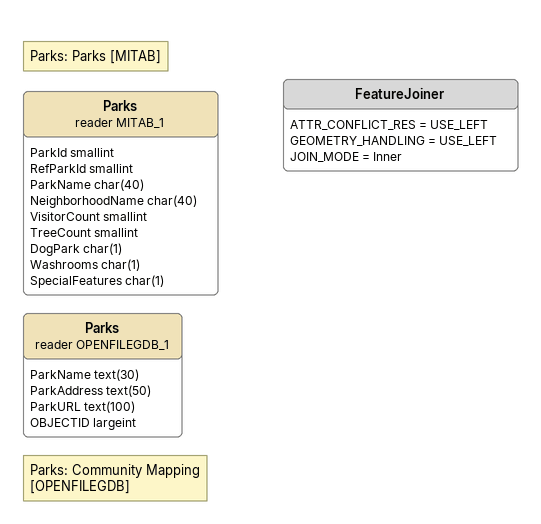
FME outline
Note: Parks: Parks [MITAB]
Parks (reader MITAB_1)
    attributes: ParkId smallint, RefParkId smallint, ParkName char(40), NeighborhoodName char(40), VisitorCount smallint, TreeCount smallint, DogPark char(1), Washrooms char(1), SpecialFeatures char(1)
Note: Parks: Community Mapping [OPENFILEGDB]
Parks (reader OPENFILEGDB_1)
    attributes: ParkName text(30), ParkAddress text(50), ParkURL text(100), OBJECTID largeint
FeatureJoiner
    ATTR_CONFLICT_RES = USE_LEFT
    GEOMETRY_HANDLING = USE_LEFT
    JOIN_MODE = Inner
